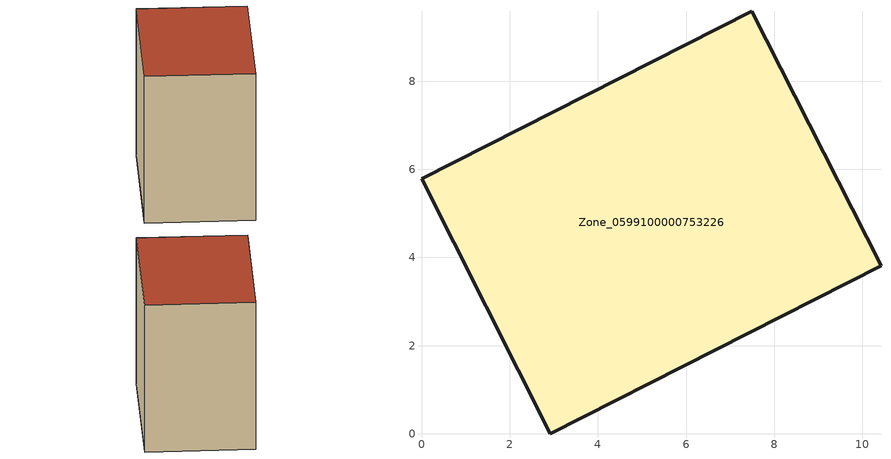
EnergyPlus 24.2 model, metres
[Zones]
Zone_0599100000753226
 floor ground (C_G): 0,5.79 7.49,9.59 10.42,3.81 2.92,0 z2.84
 wall outside (C_F): 7.49,9.59 0,5.79 2.92,0 10.42,3.81 7.49,9.59 z2.84:12.49
 roof outside (C_R): 2.92,0 10.42,3.81 7.49,9.59 0,5.79 z12.49
[BUILDING]
Pand.0599100000753226: North Axis=0; Terrain=City; Loads Convergence Tolerance Value=0.04; Temperature Convergence Tolerance Value=0.4; Solar Distribution=FullExterior; Maximum Number of Warmup Days=25; Minimum Number of Warmup Days=1
[Site:Location]
Rotterdam.The.Hague.AP_ZH_NLD Design_Conditions: Latitude=51.96; Longitude=4.45; Time Zone=1; Elevation=-4.5
[SITE:GROUNDTEMPERATURE:BUILDINGSURFACE]
18, 18, 18, 18, 18, 18, 18, 18, 18, 18, 18, 18
[MATERIAL] Thermal Absorptance=0.9; Solar Absorptance=0.7; Visible Absorptance=0.7
Name | Roughness | Thickness | Conductivity | Density | Specific Heat
G.TI.2006-2014 | MediumSmooth | 0.15 | 0.06 | 540 | 1210
F.TI.2006-2014 | Rough | 0.3 | 0.12 | 1920 | 840
R.TI.2006-2014 | MediumRough | 0.2 | 0.08 | 1500 | 1000
[CONSTRUCTION]
C_G: G.TI.2006-2014
C_F: F.TI.2006-2014
C_R: R.TI.2006-2014
[ZONE]
Zone_0599100000753226: Type=1; Multiplier=1; Ceiling Height=Autocalculate; Volume=Autocalculate; Floor Area=autocalculate; Part of Total Floor Area=Yes
[ZONEINFILTRATION:DESIGNFLOWRATE]
Infil_Zone_0599100000753226: Zone or ZoneList or Space or SpaceList=Zone_0599100000753226; Schedule=AlwaysOn; Design Flow Rate Calculation Method=Flow/Area; Flow Rate per Floor Area=0.0015; Constant Term Coefficient=1; Temperature Term Coefficient=0; Velocity Term Coefficient=0; Velocity Squared Term Coefficient=0
[HVACTEMPLATE:ZONE:IDEALLOADSAIRSYSTEM]
Zone_0599100000753226: Maximum Heating Supply Air Temperature=50; Minimum Cooling Supply Air Temperature=13; Maximum Heating Supply Air Humidity Ratio=0.0156; Minimum Cooling Supply Air Humidity Ratio=0.0077; Heating Limit=NoLimit; Cooling Limit=NoLimit; Dehumidification Control Type=ConstantSensibleHeatRatio; Cooling Sensible Heat Ratio=0.7; Dehumidification Setpoint=60; Humidification Control Type=None; Humidification Setpoint=30; Outdoor Air Method=None; Outdoor Air Flow Rate per Person=0.00944; Outdoor Air Flow Rate per Zone Floor Area=0; Outdoor Air Flow Rate per Zone=0; Demand Controlled Ventilation Type=None; Outdoor Air Economizer Type=NoEconomizer; Heat Recovery Type=None; Sensible Heat Recovery Effectiveness=0.7; Latent Heat Recovery Effectiveness=0.65
[ZONECONTROL:THERMOSTAT]
ThermostatControl_Zone_0599100000753226: Zone or ZoneList=Zone_0599100000753226; Control Type Schedule=DualSetpointControlType; Control 1=Thermostat_Zone_0599100000753226; Temperature Difference Between Cutout And Setpoint=0
[THERMOSTATSETPOINT:DUALSETPOINT]
Thermostat_Zone_0599100000753226: Heating Setpoint Temperature Schedule=HeatingSetpoint_Zone_0599100000753226; Cooling Setpoint Temperature Schedule=CoolingSetpoint_Zone_0599100000753226
[SCHEDULE:COMPACT]
HeatingSetpoint_Zone_0599100000753226: Through: 12/31, For: AllDays, Until: 24:00, 21
CoolingSetpoint_Zone_0599100000753226: Through: 12/31, For: AllDays, Until: 24:00, 24
DualSetpointControlType: Through: 12/31, For: AllDays, Until: 24:00, 4
AlwaysOn: Through: 12/31, For: AllDays, Until: 24:00, 1
